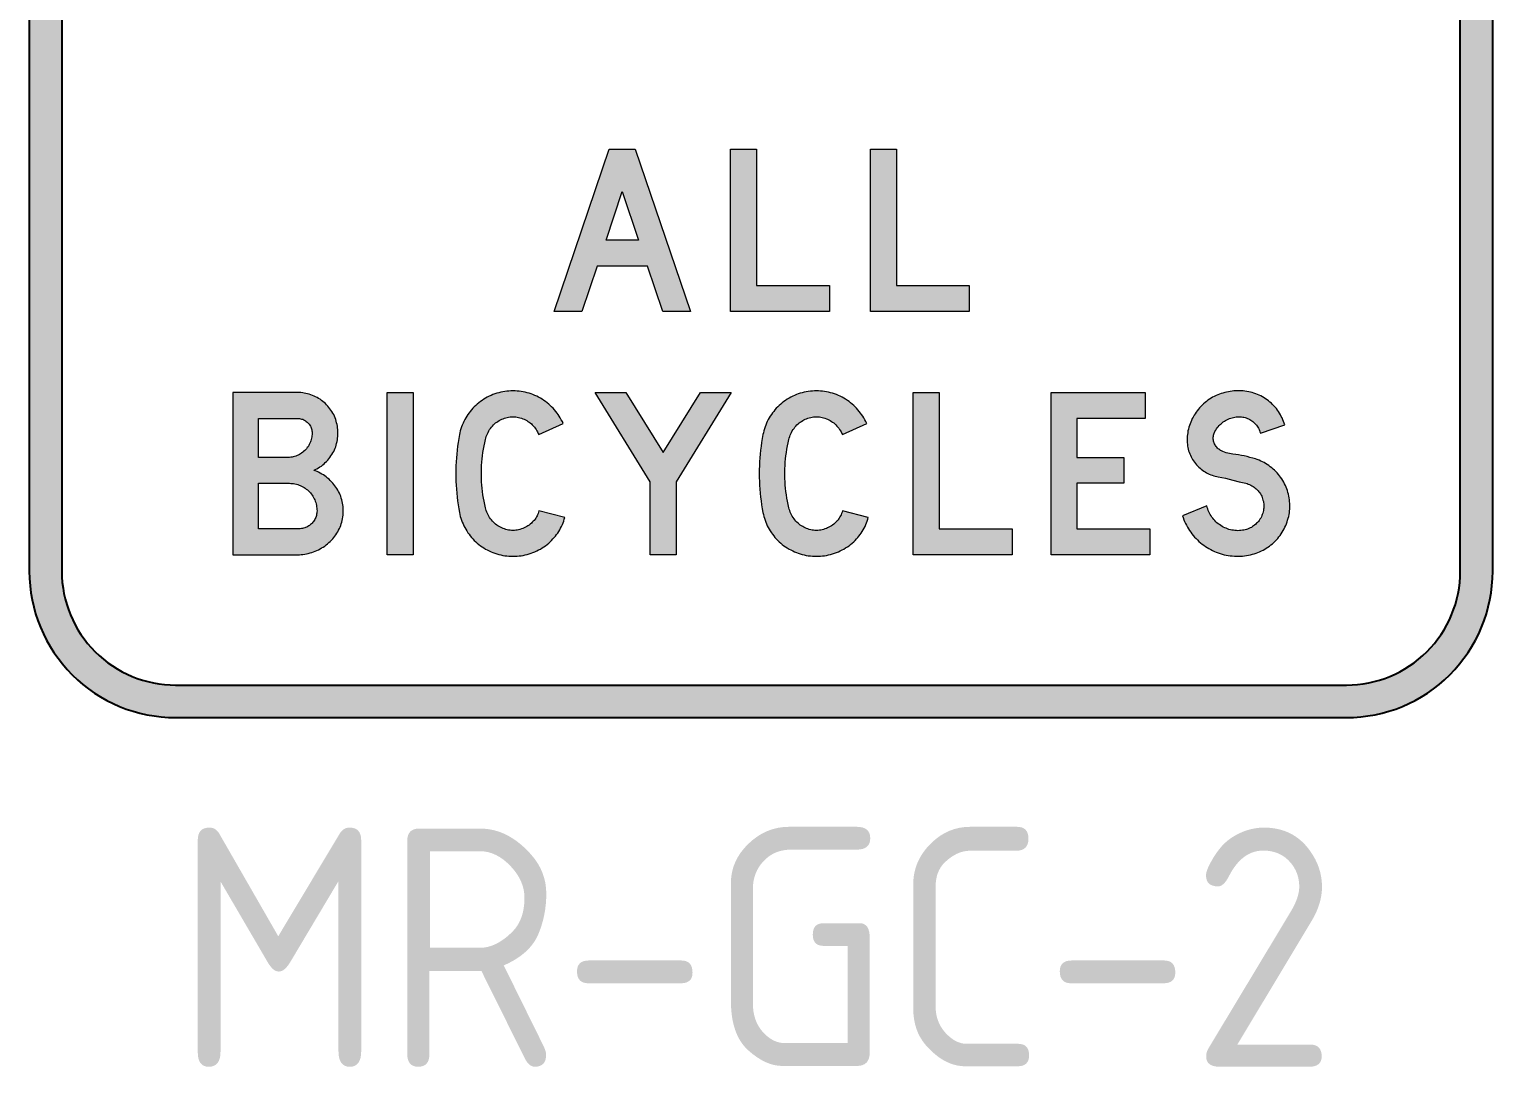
# Model space of a CAD drawing. Extents: x 201.3 to 216.7, y 171.6 to 195.7.
# Drawn here: x 201.35 to 216.65, y 171.64 to 182.48 of the extents above; entities that cross this region are included whole.
import ezdxf
from ezdxf.enums import TextEntityAlignment as Align

# ---------------------------------------------------------------- set-up
doc = ezdxf.new("R2010")
doc.units = 0
doc.header["$LTSCALE"] = 12
doc.header["$MEASUREMENT"] = 0
doc.layers.add('L18', color=4, linetype='CONTINUOUS')
doc.layers.add('T25', color=1, linetype='CONTINUOUS')
doc.styles.add('ISO', font='iso')

msp = doc.modelspace()

# ---------------------------------------------------------------- hatches: boundary and pattern name
at = {"layer": 'L18'}
h = msp.add_hatch(color=256, dxfattribs=at)
edge = h.paths.add_edge_path(flags=16)
edge.add_arc((215.12, 176.815), 1.191, 270, 360)
edge.add_line((216.311, 176.815), (216.311, 194.155))
edge.add_arc((215.12, 194.155), 1.191, 0, 90)
edge.add_line((215.12, 195.346), (202.88, 195.346))
edge.add_arc((202.88, 194.155), 1.191, 90, 180)
edge.add_line((201.689, 194.155), (201.689, 176.815))
edge.add_arc((202.88, 176.815), 1.191, 180, 270)
edge.add_line((202.88, 175.625), (215.12, 175.625))
edge = h.paths.add_edge_path()
edge.add_arc((215.12, 176.815), 1.53, 270, 360)
edge.add_line((216.65, 176.815), (216.65, 194.155))
edge.add_arc((215.12, 194.155), 1.53, 360, 450)
edge.add_line((215.12, 195.685), (202.88, 195.685))
edge.add_arc((202.88, 194.155), 1.53, 90, 180)
edge.add_line((201.35, 194.155), (201.35, 176.815))
edge.add_arc((202.88, 176.815), 1.53, 180, 270)
edge.add_line((202.88, 175.285), (215.12, 175.285))
h = msp.add_hatch(color=256, dxfattribs=at)
h.paths.add_polyline_path([(210.144, 181.226), (210.415, 181.226), (210.415, 179.802), (211.178, 179.802), (211.178, 179.53), (210.144, 179.53)])
h.paths.add_polyline_path([(208.681, 181.226), (208.953, 181.226), (208.953, 179.802), (209.716, 179.802), (209.716, 179.53), (208.681, 179.53)])
h.paths.add_polyline_path([(207.719, 180.276), (207.38, 180.276), (207.549, 180.785)], flags=16)
h.paths.add_polyline_path([(206.837, 179.53), (207.414, 181.226), (207.685, 181.226), (208.261, 179.53), (207.973, 179.53), (207.812, 180.005), (207.286, 180.005), (207.125, 179.53)])
h = msp.add_hatch(color=256, dxfattribs=at)
h.paths.add_polyline_path([(213.746, 178.277), (213.754, 178.29), (213.761, 178.302), (213.77, 178.314), (213.779, 178.326), (213.789, 178.337), (213.799, 178.348), (213.81, 178.357), (213.821, 178.367), (213.833, 178.376), (213.845, 178.384), (213.857, 178.392), (213.87, 178.398), (213.884, 178.405), (213.898, 178.411), (213.911, 178.416), (213.926, 178.42), (213.94, 178.423), (213.955, 178.426), (213.969, 178.428), (213.983, 178.43), (213.996, 178.43), (214.01, 178.43), (214.023, 178.429), (214.036, 178.427), (214.049, 178.424), (214.062, 178.421), (214.074, 178.417), (214.087, 178.412), (214.098, 178.407), (214.11, 178.401), (214.122, 178.394), (214.132, 178.387), (214.143, 178.379), (214.153, 178.37), (214.163, 178.361), (214.171, 178.351), (214.18, 178.342), (214.188, 178.331), (214.194, 178.32), (214.201, 178.309), (214.207, 178.297), (214.213, 178.285), (214.217, 178.272), (214.221, 178.26), (214.475, 178.345), (214.47, 178.363), (214.463, 178.381), (214.456, 178.399), (214.449, 178.417), (214.44, 178.434), (214.431, 178.451), (214.421, 178.467), (214.411, 178.484), (214.399, 178.499), (214.388, 178.515), (214.376, 178.53), (214.363, 178.544), (214.349, 178.558), (214.336, 178.571), (214.321, 178.584), (214.307, 178.596), (214.291, 178.608), (214.275, 178.618), (214.259, 178.629), (214.242, 178.639), (214.226, 178.648), (214.208, 178.656), (214.191, 178.664), (214.172, 178.671), (214.154, 178.678), (214.136, 178.683), (214.117, 178.688), (214.099, 178.692), (214.08, 178.695), (214.06, 178.697), (214.041, 178.7), (214.022, 178.7), (214.003, 178.701), (213.983, 178.7), (213.964, 178.7), (213.945, 178.7), (213.925, 178.698), (213.906, 178.695), (213.886, 178.692), (213.867, 178.688), (213.848, 178.684), (213.829, 178.678), (213.811, 178.672), (213.792, 178.666), (213.775, 178.659), (213.757, 178.651), (213.739, 178.642), (213.722, 178.633), (213.705, 178.623), (213.689, 178.612), (213.672, 178.602), (213.657, 178.59), (213.642, 178.578), (213.627, 178.565), (213.613, 178.551), (213.599, 178.537), (213.586, 178.523), (213.573, 178.508), (213.561, 178.493), (213.549, 178.477), (213.539, 178.461), (213.528, 178.445), (213.518, 178.427), (213.509, 178.41), (213.501, 178.392), (213.493, 178.375), (213.486, 178.357), (213.48, 178.338), (213.474, 178.32), (213.469, 178.301), (213.464, 178.282), (213.461, 178.262), (213.458, 178.243), (213.456, 178.226), (213.455, 178.209), (213.455, 178.192), (213.455, 178.175), (213.456, 178.159), (213.458, 178.141), (213.46, 178.124), (213.463, 178.108), (213.467, 178.092), (213.471, 178.075), (213.477, 178.059), (213.483, 178.043), (213.489, 178.027), (213.497, 178.012), (213.505, 177.998), (213.513, 177.983), (213.523, 177.969), (213.533, 177.955), (213.543, 177.942), (213.554, 177.929), (213.565, 177.916), (213.577, 177.904), (213.59, 177.893), (213.602, 177.882), (213.616, 177.872), (213.631, 177.862), (213.644, 177.853), (213.659, 177.844), (213.673, 177.837), (213.687, 177.83), (213.703, 177.824), (213.718, 177.818), (213.733, 177.813), (213.748, 177.809), (213.764, 177.805), (213.78, 177.802), (213.819, 177.795), (213.857, 177.787), (213.895, 177.778), (213.933, 177.768), (214, 177.75), (214.068, 177.734), (214.082, 177.731), (214.095, 177.726), (214.108, 177.722), (214.121, 177.715), (214.133, 177.709), (214.144, 177.702), (214.156, 177.694), (214.167, 177.685), (214.178, 177.676), (214.188, 177.667), (214.197, 177.656), (214.206, 177.646), (214.214, 177.634), (214.222, 177.623), (214.229, 177.611), (214.235, 177.599), (214.24, 177.586), (214.244, 177.573), (214.248, 177.559), (214.252, 177.545), (214.254, 177.532), (214.256, 177.518), (214.257, 177.505), (214.257, 177.491), (214.257, 177.476), (214.255, 177.463), (214.253, 177.449), (214.25, 177.435), (214.246, 177.422), (214.241, 177.409), (214.236, 177.396), (214.231, 177.383), (214.224, 177.371), (214.217, 177.359), (214.209, 177.347), (214.2, 177.336), (214.191, 177.325), (214.182, 177.316), (214.172, 177.306), (214.161, 177.297), (214.15, 177.288), (214.138, 177.281), (214.127, 177.273), (214.114, 177.267), (214.102, 177.261), (214.088, 177.256), (214.075, 177.251), (214.062, 177.247), (214.048, 177.244), (214.034, 177.243), (214.018, 177.24), (214.002, 177.24), (213.986, 177.239), (213.971, 177.24), (213.955, 177.241), (213.939, 177.243), (213.923, 177.246), (213.908, 177.249), (213.892, 177.253), (213.877, 177.258), (213.862, 177.264), (213.848, 177.27), (213.833, 177.277), (213.82, 177.284), (213.806, 177.294), (213.792, 177.302), (213.779, 177.312), (213.767, 177.322), (213.756, 177.333), (213.744, 177.344), (213.734, 177.356), (213.723, 177.368), (213.714, 177.381), (213.705, 177.394), (213.697, 177.408), (213.689, 177.422), (213.682, 177.436), (213.676, 177.451), (213.671, 177.466), (213.665, 177.481), (213.662, 177.497), (213.407, 177.395), (213.414, 177.375), (213.421, 177.354), (213.429, 177.335), (213.439, 177.315), (213.448, 177.296), (213.458, 177.277), (213.469, 177.259), (213.481, 177.24), (213.493, 177.223), (213.506, 177.206), (213.52, 177.189), (213.533, 177.172), (213.548, 177.157), (213.563, 177.142), (213.579, 177.127), (213.595, 177.113), (213.612, 177.099), (213.629, 177.086), (213.647, 177.074), (213.665, 177.062), (213.683, 177.051), (213.702, 177.041), (213.721, 177.031), (213.741, 177.023), (213.76, 177.014), (213.781, 177.007), (213.801, 177), (213.822, 176.994), (213.842, 176.988), (213.864, 176.984), (213.885, 176.98), (213.906, 176.977), (213.927, 176.975), (213.949, 176.973), (213.97, 176.972), (213.992, 176.972), (214.013, 176.973), (214.034, 176.974), (214.056, 176.976), (214.077, 176.979), (214.098, 176.983), (214.119, 176.988), (214.138, 176.993), (214.157, 176.998), (214.176, 177.004), (214.195, 177.011), (214.213, 177.019), (214.232, 177.027), (214.249, 177.036), (214.266, 177.045), (214.283, 177.055), (214.3, 177.067), (214.316, 177.078), (214.332, 177.09), (214.347, 177.102), (214.362, 177.116), (214.376, 177.13), (214.39, 177.144), (214.403, 177.158), (214.415, 177.174), (214.427, 177.19), (214.439, 177.206), (214.45, 177.223), (214.46, 177.24), (214.469, 177.257), (214.478, 177.275), (214.487, 177.293), (214.494, 177.311), (214.501, 177.33), (214.506, 177.349), (214.512, 177.368), (214.517, 177.387), (214.521, 177.407), (214.524, 177.426), (214.526, 177.446), (214.528, 177.465), (214.528, 177.485), (214.528, 177.505), (214.528, 177.523), (214.527, 177.543), (214.524, 177.563), (214.521, 177.582), (214.518, 177.601), (214.514, 177.62), (214.509, 177.639), (214.503, 177.658), (214.496, 177.676), (214.49, 177.694), (214.482, 177.712), (214.474, 177.73), (214.465, 177.747), (214.455, 177.764), (214.444, 177.78), (214.433, 177.797), (214.421, 177.812), (214.409, 177.827), (214.396, 177.842), (214.383, 177.857), (214.37, 177.87), (214.355, 177.883), (214.34, 177.896), (214.325, 177.908), (214.309, 177.92), (214.293, 177.93), (214.276, 177.941), (214.26, 177.95), (214.242, 177.959), (214.225, 177.967), (214.207, 177.975), (214.188, 177.983), (214.17, 177.989), (214.141, 177.997), (214.112, 178.005), (214.082, 178.013), (214.052, 178.02), (214.023, 178.026), (213.993, 178.031), (213.963, 178.036), (213.933, 178.039), (213.915, 178.042), (213.898, 178.046), (213.88, 178.049), (213.864, 178.054), (213.847, 178.06), (213.83, 178.066), (213.814, 178.074), (213.805, 178.078), (213.796, 178.084), (213.787, 178.09), (213.779, 178.096), (213.772, 178.103), (213.764, 178.111), (213.758, 178.119), (213.752, 178.128), (213.747, 178.137), (213.742, 178.146), (213.738, 178.156), (213.735, 178.165), (213.732, 178.175), (213.73, 178.186), (213.729, 178.196), (213.728, 178.206), (213.729, 178.217), (213.73, 178.228), (213.731, 178.238), (213.735, 178.248), (213.738, 178.258), (213.741, 178.267)])
h.paths.add_polyline_path([(210.105, 178.361), (210.095, 178.38), (210.086, 178.399), (210.075, 178.417), (210.064, 178.435), (210.052, 178.452), (210.04, 178.469), (210.027, 178.486), (210.013, 178.502), (209.999, 178.518), (209.985, 178.533), (209.969, 178.548), (209.953, 178.562), (209.937, 178.576), (209.92, 178.589), (209.903, 178.601), (209.884, 178.613), (209.866, 178.624), (209.847, 178.634), (209.828, 178.644), (209.809, 178.653), (209.789, 178.661), (209.769, 178.668), (209.749, 178.675), (209.728, 178.681), (209.707, 178.686), (209.686, 178.69), (209.665, 178.694), (209.644, 178.697), (209.623, 178.699), (209.601, 178.7), (209.579, 178.7), (209.558, 178.7), (209.537, 178.699), (209.516, 178.697), (209.494, 178.694), (209.473, 178.69), (209.452, 178.686), (209.431, 178.681), (209.411, 178.675), (209.39, 178.668), (209.37, 178.661), (209.35, 178.653), (209.331, 178.644), (209.311, 178.634), (209.293, 178.624), (209.275, 178.613), (209.257, 178.601), (209.239, 178.589), (209.222, 178.576), (209.206, 178.562), (209.19, 178.548), (209.175, 178.533), (209.16, 178.518), (209.146, 178.503), (209.133, 178.486), (209.12, 178.47), (209.108, 178.453), (209.097, 178.435), (209.086, 178.418), (209.076, 178.4), (209.066, 178.381), (209.058, 178.362), (209.05, 178.343), (209.042, 178.323), (209.036, 178.303), (209.03, 178.284), (209.025, 178.263), (209.02, 178.243), (209.013, 178.202), (209.006, 178.162), (209, 178.121), (208.996, 178.081), (208.991, 178.04), (208.988, 177.999), (208.985, 177.958), (208.984, 177.918), (208.982, 177.877), (208.982, 177.836), (208.982, 177.795), (208.984, 177.754), (208.985, 177.713), (208.988, 177.672), (208.991, 177.631), (208.996, 177.591), (209, 177.55), (209.006, 177.509), (209.013, 177.469), (209.02, 177.428), (209.025, 177.408), (209.03, 177.388), (209.036, 177.368), (209.042, 177.348), (209.05, 177.329), (209.058, 177.309), (209.066, 177.29), (209.076, 177.272), (209.086, 177.254), (209.097, 177.236), (209.108, 177.218), (209.12, 177.201), (209.133, 177.185), (209.146, 177.169), (209.16, 177.153), (209.175, 177.138), (209.19, 177.123), (209.206, 177.109), (209.222, 177.095), (209.239, 177.082), (209.257, 177.07), (209.275, 177.058), (209.293, 177.047), (209.311, 177.037), (209.331, 177.028), (209.35, 177.019), (209.37, 177.01), (209.39, 177.003), (209.411, 176.996), (209.431, 176.99), (209.452, 176.985), (209.473, 176.981), (209.494, 176.977), (209.516, 176.975), (209.537, 176.972), (209.558, 176.971), (209.579, 176.971), (209.601, 176.971), (209.623, 176.972), (209.644, 176.975), (209.665, 176.977), (209.686, 176.981), (209.707, 176.985), (209.728, 176.99), (209.749, 176.996), (209.769, 177.003), (209.789, 177.01), (209.809, 177.019), (209.828, 177.028), (209.847, 177.037), (209.866, 177.047), (209.884, 177.058), (209.903, 177.07), (209.92, 177.082), (209.937, 177.095), (209.953, 177.109), (209.969, 177.123), (209.984, 177.137), (209.997, 177.152), (210.011, 177.166), (210.024, 177.182), (210.036, 177.198), (210.048, 177.214), (210.058, 177.231), (210.069, 177.248), (210.079, 177.266), (210.088, 177.284), (210.096, 177.302), (210.104, 177.321), (210.111, 177.34), (210.117, 177.358), (210.122, 177.377), (209.851, 177.446), (209.847, 177.432), (209.843, 177.419), (209.837, 177.406), (209.831, 177.394), (209.824, 177.382), (209.818, 177.37), (209.81, 177.358), (209.802, 177.347), (209.793, 177.337), (209.783, 177.327), (209.772, 177.317), (209.761, 177.307), (209.749, 177.298), (209.736, 177.289), (209.724, 177.281), (209.71, 177.274), (209.696, 177.267), (209.683, 177.261), (209.668, 177.257), (209.654, 177.252), (209.639, 177.248), (209.625, 177.246), (209.61, 177.244), (209.595, 177.242), (209.579, 177.242), (209.564, 177.242), (209.55, 177.244), (209.535, 177.246), (209.52, 177.248), (209.505, 177.252), (209.491, 177.257), (209.477, 177.261), (209.463, 177.267), (209.449, 177.274), (209.436, 177.281), (209.423, 177.289), (209.411, 177.298), (209.399, 177.307), (209.387, 177.317), (209.376, 177.327), (209.365, 177.339), (209.355, 177.351), (209.345, 177.363), (209.336, 177.377), (209.327, 177.39), (209.319, 177.404), (209.312, 177.418), (209.305, 177.434), (209.3, 177.449), (209.296, 177.464), (209.292, 177.479), (209.284, 177.513), (209.277, 177.547), (209.271, 177.58), (209.265, 177.614), (209.261, 177.648), (209.257, 177.682), (209.254, 177.716), (209.252, 177.75), (209.25, 177.784), (209.249, 177.818), (209.249, 177.852), (209.25, 177.887), (209.252, 177.921), (209.254, 177.955), (209.257, 177.989), (209.261, 178.023), (209.265, 178.057), (209.271, 178.091), (209.277, 178.125), (209.284, 178.158), (209.292, 178.192), (209.296, 178.207), (209.3, 178.223), (209.305, 178.238), (209.312, 178.252), (209.319, 178.267), (209.327, 178.281), (209.336, 178.295), (209.345, 178.308), (209.355, 178.321), (209.365, 178.333), (209.376, 178.344), (209.387, 178.355), (209.399, 178.365), (209.411, 178.374), (209.423, 178.382), (209.436, 178.39), (209.449, 178.397), (209.463, 178.403), (209.477, 178.409), (209.491, 178.415), (209.505, 178.419), (209.52, 178.422), (209.535, 178.425), (209.55, 178.428), (209.564, 178.428), (209.579, 178.429), (209.595, 178.428), (209.61, 178.428), (209.625, 178.425), (209.639, 178.422), (209.654, 178.419), (209.668, 178.415), (209.683, 178.409), (209.696, 178.403), (209.71, 178.397), (209.724, 178.39), (209.736, 178.382), (209.749, 178.374), (209.761, 178.365), (209.772, 178.355), (209.783, 178.344), (209.793, 178.333), (209.803, 178.321), (209.813, 178.309), (209.821, 178.296), (209.83, 178.284), (209.837, 178.271), (209.844, 178.256), (209.851, 178.243)])
h.paths.add_polyline_path([(206.932, 178.361), (206.923, 178.38), (206.912, 178.399), (206.901, 178.417), (206.891, 178.435), (206.879, 178.452), (206.867, 178.469), (206.854, 178.486), (206.84, 178.502), (206.826, 178.518), (206.811, 178.533), (206.796, 178.548), (206.78, 178.562), (206.763, 178.576), (206.747, 178.589), (206.729, 178.601), (206.711, 178.613), (206.693, 178.624), (206.674, 178.634), (206.655, 178.644), (206.635, 178.653), (206.615, 178.661), (206.596, 178.668), (206.575, 178.675), (206.555, 178.681), (206.533, 178.686), (206.513, 178.69), (206.492, 178.694), (206.47, 178.697), (206.449, 178.699), (206.428, 178.7), (206.406, 178.7), (206.385, 178.7), (206.363, 178.699), (206.342, 178.697), (206.321, 178.694), (206.3, 178.69), (206.278, 178.686), (206.258, 178.681), (206.237, 178.675), (206.217, 178.668), (206.196, 178.661), (206.177, 178.653), (206.158, 178.644), (206.138, 178.634), (206.12, 178.624), (206.102, 178.613), (206.083, 178.601), (206.066, 178.589), (206.048, 178.576), (206.033, 178.562), (206.017, 178.548), (206.001, 178.533), (205.987, 178.518), (205.973, 178.503), (205.96, 178.486), (205.947, 178.47), (205.935, 178.453), (205.923, 178.435), (205.913, 178.418), (205.903, 178.4), (205.893, 178.381), (205.885, 178.362), (205.876, 178.343), (205.869, 178.323), (205.863, 178.303), (205.856, 178.284), (205.851, 178.263), (205.847, 178.243), (205.84, 178.202), (205.833, 178.162), (205.827, 178.121), (205.822, 178.081), (205.818, 178.04), (205.815, 177.999), (205.812, 177.958), (205.81, 177.918), (205.809, 177.877), (205.809, 177.836), (205.809, 177.795), (205.81, 177.754), (205.812, 177.713), (205.815, 177.672), (205.818, 177.631), (205.822, 177.591), (205.827, 177.55), (205.833, 177.509), (205.84, 177.469), (205.847, 177.428), (205.851, 177.408), (205.856, 177.388), (205.863, 177.368), (205.869, 177.348), (205.876, 177.329), (205.885, 177.309), (205.893, 177.29), (205.903, 177.272), (205.913, 177.254), (205.923, 177.236), (205.935, 177.218), (205.947, 177.201), (205.96, 177.185), (205.973, 177.169), (205.987, 177.153), (206.001, 177.138), (206.017, 177.123), (206.033, 177.109), (206.048, 177.095), (206.066, 177.082), (206.083, 177.07), (206.102, 177.058), (206.12, 177.047), (206.138, 177.037), (206.158, 177.028), (206.177, 177.019), (206.196, 177.01), (206.217, 177.003), (206.237, 176.996), (206.258, 176.99), (206.278, 176.985), (206.3, 176.981), (206.321, 176.977), (206.342, 176.975), (206.363, 176.972), (206.385, 176.971), (206.406, 176.971), (206.428, 176.971), (206.449, 176.972), (206.47, 176.975), (206.492, 176.977), (206.513, 176.981), (206.533, 176.985), (206.555, 176.99), (206.575, 176.996), (206.596, 177.003), (206.615, 177.01), (206.635, 177.019), (206.655, 177.028), (206.674, 177.037), (206.693, 177.047), (206.711, 177.058), (206.729, 177.07), (206.747, 177.082), (206.763, 177.095), (206.78, 177.109), (206.796, 177.123), (206.81, 177.137), (206.824, 177.152), (206.838, 177.166), (206.851, 177.182), (206.863, 177.198), (206.874, 177.214), (206.885, 177.231), (206.895, 177.248), (206.905, 177.266), (206.914, 177.284), (206.923, 177.302), (206.93, 177.321), (206.937, 177.34), (206.943, 177.358), (206.948, 177.377), (206.678, 177.446), (206.674, 177.432), (206.669, 177.419), (206.664, 177.406), (206.658, 177.394), (206.652, 177.382), (206.644, 177.37), (206.637, 177.358), (206.628, 177.347), (206.619, 177.337), (206.609, 177.327), (206.599, 177.317), (206.587, 177.307), (206.575, 177.298), (206.563, 177.289), (206.55, 177.281), (206.536, 177.274), (206.523, 177.267), (206.509, 177.261), (206.495, 177.257), (206.48, 177.252), (206.466, 177.248), (206.451, 177.246), (206.436, 177.244), (206.421, 177.242), (206.406, 177.242), (206.391, 177.242), (206.376, 177.244), (206.361, 177.246), (206.347, 177.248), (206.332, 177.252), (206.317, 177.257), (206.303, 177.261), (206.289, 177.267), (206.275, 177.274), (206.262, 177.281), (206.25, 177.289), (206.237, 177.298), (206.225, 177.307), (206.214, 177.317), (206.203, 177.327), (206.192, 177.339), (206.181, 177.351), (206.171, 177.363), (206.162, 177.377), (206.153, 177.39), (206.146, 177.404), (206.139, 177.418), (206.133, 177.434), (206.127, 177.449), (206.122, 177.464), (206.118, 177.479), (206.111, 177.513), (206.104, 177.547), (206.098, 177.58), (206.092, 177.614), (206.087, 177.648), (206.083, 177.682), (206.08, 177.716), (206.078, 177.75), (206.077, 177.784), (206.076, 177.818), (206.076, 177.852), (206.077, 177.887), (206.078, 177.921), (206.08, 177.955), (206.083, 177.989), (206.087, 178.023), (206.092, 178.057), (206.098, 178.091), (206.104, 178.125), (206.111, 178.158), (206.118, 178.192), (206.122, 178.207), (206.127, 178.223), (206.133, 178.238), (206.139, 178.252), (206.146, 178.267), (206.153, 178.281), (206.162, 178.295), (206.171, 178.308), (206.181, 178.321), (206.192, 178.333), (206.203, 178.344), (206.214, 178.355), (206.225, 178.365), (206.237, 178.374), (206.25, 178.382), (206.262, 178.39), (206.275, 178.397), (206.289, 178.403), (206.303, 178.409), (206.317, 178.415), (206.332, 178.419), (206.347, 178.422), (206.361, 178.425), (206.376, 178.428), (206.391, 178.428), (206.406, 178.429), (206.421, 178.428), (206.436, 178.428), (206.451, 178.425), (206.466, 178.422), (206.48, 178.419), (206.495, 178.415), (206.509, 178.409), (206.523, 178.403), (206.536, 178.397), (206.55, 178.39), (206.563, 178.382), (206.575, 178.374), (206.587, 178.365), (206.599, 178.355), (206.609, 178.344), (206.62, 178.333), (206.63, 178.321), (206.64, 178.309), (206.648, 178.296), (206.656, 178.284), (206.664, 178.271), (206.671, 178.256), (206.678, 178.243)])
h.paths.add_polyline_path([(203.476, 178.683), (203.476, 176.987), (204.154, 176.987), (204.173, 176.988), (204.192, 176.989), (204.211, 176.991), (204.23, 176.993), (204.249, 176.997), (204.267, 177.001), (204.285, 177.006), (204.303, 177.011), (204.321, 177.017), (204.339, 177.024), (204.356, 177.031), (204.374, 177.04), (204.39, 177.048), (204.406, 177.058), (204.423, 177.068), (204.438, 177.078), (204.453, 177.09), (204.469, 177.101), (204.483, 177.114), (204.497, 177.127), (204.51, 177.14), (204.522, 177.154), (204.534, 177.168), (204.545, 177.182), (204.556, 177.197), (204.566, 177.212), (204.575, 177.228), (204.584, 177.244), (204.592, 177.26), (204.599, 177.277), (204.606, 177.294), (204.611, 177.311), (204.617, 177.329), (204.621, 177.346), (204.625, 177.364), (204.628, 177.382), (204.63, 177.4), (204.632, 177.418), (204.632, 177.437), (204.632, 177.455), (204.632, 177.473), (204.63, 177.491), (204.628, 177.509), (204.625, 177.527), (204.621, 177.545), (204.617, 177.563), (204.611, 177.58), (204.606, 177.598), (204.599, 177.614), (204.592, 177.631), (204.584, 177.648), (204.575, 177.664), (204.566, 177.679), (204.556, 177.694), (204.545, 177.709), (204.534, 177.723), (204.522, 177.737), (204.51, 177.751), (204.497, 177.764), (204.484, 177.777), (204.469, 177.789), (204.455, 177.801), (204.44, 177.812), (204.425, 177.822), (204.409, 177.831), (204.392, 177.84), (204.375, 177.849), (204.359, 177.856), (204.341, 177.863), (204.324, 177.869), (204.34, 177.878), (204.356, 177.886), (204.372, 177.895), (204.387, 177.905), (204.403, 177.915), (204.417, 177.927), (204.431, 177.938), (204.444, 177.95), (204.457, 177.963), (204.47, 177.977), (204.481, 177.991), (204.493, 178.005), (204.503, 178.02), (204.513, 178.035), (204.522, 178.051), (204.532, 178.067), (204.539, 178.083), (204.546, 178.1), (204.553, 178.117), (204.558, 178.134), (204.563, 178.151), (204.567, 178.17), (204.571, 178.187), (204.573, 178.205), (204.576, 178.224), (204.577, 178.241), (204.577, 178.259), (204.577, 178.277), (204.576, 178.296), (204.573, 178.314), (204.571, 178.332), (204.567, 178.35), (204.563, 178.367), (204.558, 178.384), (204.553, 178.402), (204.546, 178.419), (204.539, 178.436), (204.532, 178.452), (204.522, 178.468), (204.513, 178.484), (204.503, 178.499), (204.493, 178.514), (204.482, 178.528), (204.47, 178.542), (204.458, 178.554), (204.446, 178.567), (204.432, 178.579), (204.418, 178.591), (204.405, 178.601), (204.39, 178.612), (204.374, 178.621), (204.359, 178.63), (204.343, 178.639), (204.327, 178.646), (204.311, 178.653), (204.294, 178.66), (204.277, 178.665), (204.26, 178.67), (204.242, 178.674), (204.225, 178.677), (204.208, 178.68), (204.19, 178.682), (204.172, 178.683), (204.154, 178.683)])
h.paths.add_polyline_path([(204.358, 177.446), (204.357, 177.434), (204.356, 177.422), (204.354, 177.411), (204.352, 177.399), (204.349, 177.388), (204.345, 177.377), (204.34, 177.366), (204.335, 177.355), (204.329, 177.346), (204.322, 177.336), (204.315, 177.327), (204.307, 177.318), (204.299, 177.309), (204.29, 177.302), (204.281, 177.294), (204.271, 177.288), (204.261, 177.282), (204.251, 177.277), (204.239, 177.272), (204.229, 177.268), (204.217, 177.264), (204.206, 177.262), (204.195, 177.261), (204.182, 177.259), (204.171, 177.259), (203.747, 177.259), (203.747, 177.734), (204.069, 177.734), (204.084, 177.733), (204.098, 177.733), (204.113, 177.731), (204.127, 177.728), (204.142, 177.725), (204.156, 177.721), (204.17, 177.716), (204.183, 177.711), (204.196, 177.705), (204.21, 177.698), (204.222, 177.691), (204.234, 177.683), (204.246, 177.674), (204.258, 177.665), (204.268, 177.655), (204.279, 177.645), (204.289, 177.634), (204.298, 177.623), (204.306, 177.61), (204.315, 177.598), (204.321, 177.586), (204.328, 177.572), (204.334, 177.56), (204.34, 177.546), (204.345, 177.532), (204.349, 177.518), (204.352, 177.503), (204.354, 177.489), (204.356, 177.475), (204.357, 177.46)], flags=16)
h.paths.add_polyline_path([(204.307, 178.259), (204.306, 178.246), (204.305, 178.232), (204.303, 178.219), (204.301, 178.205), (204.297, 178.192), (204.293, 178.179), (204.289, 178.166), (204.283, 178.154), (204.277, 178.141), (204.271, 178.129), (204.264, 178.117), (204.255, 178.107), (204.247, 178.096), (204.238, 178.085), (204.229, 178.076), (204.218, 178.066), (204.208, 178.058), (204.197, 178.05), (204.186, 178.042), (204.173, 178.035), (204.161, 178.029), (204.149, 178.024), (204.136, 178.019), (204.123, 178.015), (204.11, 178.011), (204.097, 178.009), (204.083, 178.007), (204.069, 178.005), (203.747, 178.005), (203.747, 178.412), (204.154, 178.412), (204.165, 178.412), (204.176, 178.411), (204.186, 178.409), (204.197, 178.406), (204.208, 178.403), (204.217, 178.399), (204.227, 178.394), (204.236, 178.388), (204.245, 178.382), (204.254, 178.375), (204.262, 178.368), (204.27, 178.359), (204.277, 178.351), (204.283, 178.342), (204.288, 178.333), (204.293, 178.323), (204.297, 178.313), (204.301, 178.302), (204.303, 178.292), (204.305, 178.281), (204.306, 178.271)], flags=16)
h.paths.add_polyline_path([(212.032, 178.683), (213.015, 178.683), (213.015, 178.412), (212.303, 178.412), (212.303, 178.005), (212.795, 178.005), (212.795, 177.734), (212.303, 177.734), (212.303, 177.259), (213.065, 177.259), (213.065, 176.987), (212.032, 176.987)])
h.paths.add_polyline_path([(210.592, 178.683), (210.863, 178.683), (210.863, 177.259), (211.625, 177.259), (211.625, 176.987), (210.592, 176.987)])
h.paths.add_polyline_path([(207.265, 178.683), (207.587, 178.683), (207.977, 178.056), (208.366, 178.683), (208.688, 178.683), (208.112, 177.751), (208.112, 176.987), (207.841, 176.987), (207.841, 177.751)])
h.paths.add_polyline_path([(205.09, 178.683), (205.362, 178.683), (205.362, 176.987), (205.09, 176.987)])

# ---------------------------------------------------------------- linework, layer by layer
for points in [[(215.12, 175.285, 0.414214), (216.65, 176.815), (216.65, 194.155, 0.414214), (215.12, 195.685), (202.88, 195.685, 0.414214), (201.35, 194.155), (201.35, 176.815, 0.414214), (202.88, 175.285)], [(215.12, 175.625, 0.414214), (216.311, 176.815), (216.311, 194.155, 0.414214), (215.12, 195.346), (202.88, 195.346, 0.414214), (201.689, 194.155), (201.689, 176.815, 0.414214), (202.88, 175.625)]]:
    msp.add_lwpolyline(points, format="xyb", close=True, dxfattribs=at)
at = {"layer": 'L18', "lineweight": 0}
for points in [[(206.837, 179.53), (207.414, 181.226), (207.685, 181.226), (208.261, 179.53), (207.973, 179.53), (207.812, 180.005), (207.286, 180.005), (207.125, 179.53), (206.837, 179.53), (206.837, 179.53)], [(208.681, 181.226), (208.953, 181.226), (208.953, 179.802), (209.716, 179.802), (209.716, 179.53), (208.681, 179.53), (208.681, 181.226), (208.681, 181.226)], [(210.144, 181.226), (210.415, 181.226), (210.415, 179.802), (211.178, 179.802), (211.178, 179.53), (210.144, 179.53), (210.144, 181.226), (210.144, 181.226)], [(207.719, 180.276), (207.38, 180.276), (207.549, 180.785), (207.719, 180.276), (207.719, 180.276)], [(205.09, 178.683), (205.362, 178.683), (205.362, 176.987), (205.09, 176.987), (205.09, 178.683), (205.09, 178.683)], [(207.265, 178.683), (207.587, 178.683), (207.977, 178.056), (208.366, 178.683), (208.688, 178.683), (208.112, 177.751), (208.112, 176.987), (207.841, 176.987), (207.841, 177.751), (207.265, 178.683), (207.265, 178.683)], [(210.592, 178.683), (210.863, 178.683), (210.863, 177.259), (211.625, 177.259), (211.625, 176.987), (210.592, 176.987), (210.592, 178.683), (210.592, 178.683)], [(212.032, 178.683), (213.015, 178.683), (213.015, 178.412), (212.303, 178.412), (212.303, 178.005), (212.795, 178.005), (212.795, 177.734), (212.303, 177.734), (212.303, 177.259), (213.065, 177.259), (213.065, 176.987), (212.032, 176.987), (212.032, 178.683), (212.032, 178.683)]]:
    msp.add_lwpolyline(points, dxfattribs=at)
for points in [[(203.476, 178.683), (203.476, 176.987), (204.154, 176.987), (204.173, 176.988), (204.192, 176.989), (204.211, 176.991), (204.23, 176.993), (204.249, 176.997), (204.267, 177.001), (204.285, 177.006), (204.303, 177.011), (204.321, 177.017), (204.339, 177.024), (204.356, 177.031), (204.374, 177.04), (204.39, 177.048), (204.406, 177.058), (204.423, 177.068), (204.438, 177.078), (204.453, 177.09), (204.469, 177.101), (204.483, 177.114), (204.497, 177.127), (204.51, 177.14), (204.522, 177.154), (204.534, 177.168), (204.545, 177.182), (204.556, 177.197), (204.566, 177.212), (204.575, 177.228), (204.584, 177.244), (204.592, 177.26), (204.599, 177.277), (204.606, 177.294), (204.611, 177.311), (204.617, 177.329), (204.621, 177.346), (204.625, 177.364), (204.628, 177.382), (204.63, 177.4), (204.632, 177.418), (204.632, 177.437), (204.632, 177.455), (204.632, 177.473), (204.63, 177.491), (204.628, 177.509), (204.625, 177.527), (204.621, 177.545), (204.617, 177.563), (204.611, 177.58), (204.606, 177.598), (204.599, 177.614), (204.592, 177.631), (204.584, 177.648), (204.575, 177.664), (204.566, 177.679), (204.556, 177.694), (204.545, 177.709), (204.534, 177.723), (204.522, 177.737), (204.51, 177.751), (204.497, 177.764), (204.484, 177.777), (204.469, 177.789), (204.455, 177.801), (204.44, 177.812), (204.425, 177.822), (204.409, 177.831), (204.392, 177.84), (204.375, 177.849), (204.359, 177.856), (204.341, 177.863), (204.324, 177.869), (204.34, 177.878), (204.356, 177.886), (204.372, 177.895), (204.387, 177.905), (204.403, 177.915), (204.417, 177.927), (204.431, 177.938), (204.444, 177.95), (204.457, 177.963), (204.47, 177.977), (204.481, 177.991), (204.493, 178.005), (204.503, 178.02), (204.513, 178.035), (204.522, 178.051), (204.532, 178.067), (204.539, 178.083), (204.546, 178.1), (204.553, 178.117), (204.558, 178.134), (204.563, 178.151), (204.567, 178.17), (204.571, 178.187), (204.573, 178.205), (204.576, 178.224), (204.577, 178.241), (204.577, 178.259), (204.577, 178.277), (204.576, 178.296), (204.573, 178.314), (204.571, 178.332), (204.567, 178.35), (204.563, 178.367), (204.558, 178.384), (204.553, 178.402), (204.546, 178.419), (204.539, 178.436), (204.532, 178.452), (204.522, 178.468), (204.513, 178.484), (204.503, 178.499), (204.493, 178.514), (204.482, 178.528), (204.47, 178.542), (204.458, 178.554), (204.446, 178.567), (204.432, 178.579), (204.418, 178.591), (204.405, 178.601), (204.39, 178.612), (204.374, 178.621), (204.359, 178.63), (204.343, 178.639), (204.327, 178.646), (204.311, 178.653), (204.294, 178.66), (204.277, 178.665), (204.26, 178.67), (204.242, 178.674), (204.225, 178.677), (204.208, 178.68), (204.19, 178.682), (204.172, 178.683), (204.154, 178.683)], [(206.932, 178.361), (206.923, 178.38), (206.912, 178.399), (206.901, 178.417), (206.891, 178.435), (206.879, 178.452), (206.867, 178.469), (206.854, 178.486), (206.84, 178.502), (206.826, 178.518), (206.811, 178.533), (206.796, 178.548), (206.78, 178.562), (206.763, 178.576), (206.747, 178.589), (206.729, 178.601), (206.711, 178.613), (206.693, 178.624), (206.674, 178.634), (206.655, 178.644), (206.635, 178.653), (206.615, 178.661), (206.596, 178.668), (206.575, 178.675), (206.555, 178.681), (206.533, 178.686), (206.513, 178.69), (206.492, 178.694), (206.47, 178.697), (206.449, 178.699), (206.428, 178.7), (206.406, 178.7), (206.385, 178.7), (206.363, 178.699), (206.342, 178.697), (206.321, 178.694), (206.3, 178.69), (206.278, 178.686), (206.258, 178.681), (206.237, 178.675), (206.217, 178.668), (206.196, 178.661), (206.177, 178.653), (206.158, 178.644), (206.138, 178.634), (206.12, 178.624), (206.102, 178.613), (206.083, 178.601), (206.066, 178.589), (206.048, 178.576), (206.033, 178.562), (206.017, 178.548), (206.001, 178.533), (205.987, 178.518), (205.973, 178.503), (205.96, 178.486), (205.947, 178.47), (205.935, 178.453), (205.923, 178.435), (205.913, 178.418), (205.903, 178.4), (205.893, 178.381), (205.885, 178.362), (205.876, 178.343), (205.869, 178.323), (205.863, 178.303), (205.856, 178.284), (205.851, 178.263), (205.847, 178.243), (205.84, 178.202), (205.833, 178.162), (205.827, 178.121), (205.822, 178.081), (205.818, 178.04), (205.815, 177.999), (205.812, 177.958), (205.81, 177.918), (205.809, 177.877), (205.809, 177.836), (205.809, 177.795), (205.81, 177.754), (205.812, 177.713), (205.815, 177.672), (205.818, 177.631), (205.822, 177.591), (205.827, 177.55), (205.833, 177.509), (205.84, 177.469), (205.847, 177.428), (205.851, 177.408), (205.856, 177.388), (205.863, 177.368), (205.869, 177.348), (205.876, 177.329), (205.885, 177.309), (205.893, 177.29), (205.903, 177.272), (205.913, 177.254), (205.923, 177.236), (205.935, 177.218), (205.947, 177.201), (205.96, 177.185), (205.973, 177.169), (205.987, 177.153), (206.001, 177.138), (206.017, 177.123), (206.033, 177.109), (206.048, 177.095), (206.066, 177.082), (206.083, 177.07), (206.102, 177.058), (206.12, 177.047), (206.138, 177.037), (206.158, 177.028), (206.177, 177.019), (206.196, 177.01), (206.217, 177.003), (206.237, 176.996), (206.258, 176.99), (206.278, 176.985), (206.3, 176.981), (206.321, 176.977), (206.342, 176.975), (206.363, 176.972), (206.385, 176.971), (206.406, 176.971), (206.428, 176.971), (206.449, 176.972), (206.47, 176.975), (206.492, 176.977), (206.513, 176.981), (206.533, 176.985), (206.555, 176.99), (206.575, 176.996), (206.596, 177.003), (206.615, 177.01), (206.635, 177.019), (206.655, 177.028), (206.674, 177.037), (206.693, 177.047), (206.711, 177.058), (206.729, 177.07), (206.747, 177.082), (206.763, 177.095), (206.78, 177.109), (206.796, 177.123), (206.81, 177.137), (206.824, 177.152), (206.838, 177.166), (206.851, 177.182), (206.863, 177.198), (206.874, 177.214), (206.885, 177.231), (206.895, 177.248), (206.905, 177.266), (206.914, 177.284), (206.923, 177.302), (206.93, 177.321), (206.937, 177.34), (206.943, 177.358), (206.948, 177.377), (206.678, 177.446), (206.674, 177.432), (206.669, 177.419), (206.664, 177.406), (206.658, 177.394), (206.652, 177.382), (206.644, 177.37), (206.637, 177.358), (206.628, 177.347), (206.619, 177.337), (206.609, 177.327), (206.599, 177.317), (206.587, 177.307), (206.575, 177.298), (206.563, 177.289), (206.55, 177.281), (206.536, 177.274), (206.523, 177.267), (206.509, 177.261), (206.495, 177.257), (206.48, 177.252), (206.466, 177.248), (206.451, 177.246), (206.436, 177.244), (206.421, 177.242), (206.406, 177.242), (206.391, 177.242), (206.376, 177.244), (206.361, 177.246), (206.347, 177.248), (206.332, 177.252), (206.317, 177.257), (206.303, 177.261), (206.289, 177.267), (206.275, 177.274), (206.262, 177.281), (206.25, 177.289), (206.237, 177.298), (206.225, 177.307), (206.214, 177.317), (206.203, 177.327), (206.192, 177.339), (206.181, 177.351), (206.171, 177.363), (206.162, 177.377), (206.153, 177.39), (206.146, 177.404), (206.139, 177.418), (206.133, 177.434), (206.127, 177.449), (206.122, 177.464), (206.118, 177.479), (206.111, 177.513), (206.104, 177.547), (206.098, 177.58), (206.092, 177.614), (206.087, 177.648), (206.083, 177.682), (206.08, 177.716), (206.078, 177.75), (206.077, 177.784), (206.076, 177.818), (206.076, 177.852), (206.077, 177.887), (206.078, 177.921), (206.08, 177.955), (206.083, 177.989), (206.087, 178.023), (206.092, 178.057), (206.098, 178.091), (206.104, 178.125), (206.111, 178.158), (206.118, 178.192), (206.122, 178.207), (206.127, 178.223), (206.133, 178.238), (206.139, 178.252), (206.146, 178.267), (206.153, 178.281), (206.162, 178.295), (206.171, 178.308), (206.181, 178.321), (206.192, 178.333), (206.203, 178.344), (206.214, 178.355), (206.225, 178.365), (206.237, 178.374), (206.25, 178.382), (206.262, 178.39), (206.275, 178.397), (206.289, 178.403), (206.303, 178.409), (206.317, 178.415), (206.332, 178.419), (206.347, 178.422), (206.361, 178.425), (206.376, 178.428), (206.391, 178.428), (206.406, 178.429), (206.421, 178.428), (206.436, 178.428), (206.451, 178.425), (206.466, 178.422), (206.48, 178.419), (206.495, 178.415), (206.509, 178.409), (206.523, 178.403), (206.536, 178.397), (206.55, 178.39), (206.563, 178.382), (206.575, 178.374), (206.587, 178.365), (206.599, 178.355), (206.609, 178.344), (206.62, 178.333), (206.63, 178.321), (206.64, 178.309), (206.648, 178.296), (206.656, 178.284), (206.664, 178.271), (206.671, 178.256), (206.678, 178.243)], [(210.105, 178.361), (210.095, 178.38), (210.086, 178.399), (210.075, 178.417), (210.064, 178.435), (210.052, 178.452), (210.04, 178.469), (210.027, 178.486), (210.013, 178.502), (209.999, 178.518), (209.985, 178.533), (209.969, 178.548), (209.953, 178.562), (209.937, 178.576), (209.92, 178.589), (209.903, 178.601), (209.884, 178.613), (209.866, 178.624), (209.847, 178.634), (209.828, 178.644), (209.809, 178.653), (209.789, 178.661), (209.769, 178.668), (209.749, 178.675), (209.728, 178.681), (209.707, 178.686), (209.686, 178.69), (209.665, 178.694), (209.644, 178.697), (209.623, 178.699), (209.601, 178.7), (209.579, 178.7), (209.558, 178.7), (209.537, 178.699), (209.516, 178.697), (209.494, 178.694), (209.473, 178.69), (209.452, 178.686), (209.431, 178.681), (209.411, 178.675), (209.39, 178.668), (209.37, 178.661), (209.35, 178.653), (209.331, 178.644), (209.311, 178.634), (209.293, 178.624), (209.275, 178.613), (209.257, 178.601), (209.239, 178.589), (209.222, 178.576), (209.206, 178.562), (209.19, 178.548), (209.175, 178.533), (209.16, 178.518), (209.146, 178.503), (209.133, 178.486), (209.12, 178.47), (209.108, 178.453), (209.097, 178.435), (209.086, 178.418), (209.076, 178.4), (209.066, 178.381), (209.058, 178.362), (209.05, 178.343), (209.042, 178.323), (209.036, 178.303), (209.03, 178.284), (209.025, 178.263), (209.02, 178.243), (209.013, 178.202), (209.006, 178.162), (209, 178.121), (208.996, 178.081), (208.991, 178.04), (208.988, 177.999), (208.985, 177.958), (208.984, 177.918), (208.982, 177.877), (208.982, 177.836), (208.982, 177.795), (208.984, 177.754), (208.985, 177.713), (208.988, 177.672), (208.991, 177.631), (208.996, 177.591), (209, 177.55), (209.006, 177.509), (209.013, 177.469), (209.02, 177.428), (209.025, 177.408), (209.03, 177.388), (209.036, 177.368), (209.042, 177.348), (209.05, 177.329), (209.058, 177.309), (209.066, 177.29), (209.076, 177.272), (209.086, 177.254), (209.097, 177.236), (209.108, 177.218), (209.12, 177.201), (209.133, 177.185), (209.146, 177.169), (209.16, 177.153), (209.175, 177.138), (209.19, 177.123), (209.206, 177.109), (209.222, 177.095), (209.239, 177.082), (209.257, 177.07), (209.275, 177.058), (209.293, 177.047), (209.311, 177.037), (209.331, 177.028), (209.35, 177.019), (209.37, 177.01), (209.39, 177.003), (209.411, 176.996), (209.431, 176.99), (209.452, 176.985), (209.473, 176.981), (209.494, 176.977), (209.516, 176.975), (209.537, 176.972), (209.558, 176.971), (209.579, 176.971), (209.601, 176.971), (209.623, 176.972), (209.644, 176.975), (209.665, 176.977), (209.686, 176.981), (209.707, 176.985), (209.728, 176.99), (209.749, 176.996), (209.769, 177.003), (209.789, 177.01), (209.809, 177.019), (209.828, 177.028), (209.847, 177.037), (209.866, 177.047), (209.884, 177.058), (209.903, 177.07), (209.92, 177.082), (209.937, 177.095), (209.953, 177.109), (209.969, 177.123), (209.984, 177.137), (209.997, 177.152), (210.011, 177.166), (210.024, 177.182), (210.036, 177.198), (210.048, 177.214), (210.058, 177.231), (210.069, 177.248), (210.079, 177.266), (210.088, 177.284), (210.096, 177.302), (210.104, 177.321), (210.111, 177.34), (210.117, 177.358), (210.122, 177.377), (209.851, 177.446), (209.847, 177.432), (209.843, 177.419), (209.837, 177.406), (209.831, 177.394), (209.824, 177.382), (209.818, 177.37), (209.81, 177.358), (209.802, 177.347), (209.793, 177.337), (209.783, 177.327), (209.772, 177.317), (209.761, 177.307), (209.749, 177.298), (209.736, 177.289), (209.724, 177.281), (209.71, 177.274), (209.696, 177.267), (209.683, 177.261), (209.668, 177.257), (209.654, 177.252), (209.639, 177.248), (209.625, 177.246), (209.61, 177.244), (209.595, 177.242), (209.579, 177.242), (209.564, 177.242), (209.55, 177.244), (209.535, 177.246), (209.52, 177.248), (209.505, 177.252), (209.491, 177.257), (209.477, 177.261), (209.463, 177.267), (209.449, 177.274), (209.436, 177.281), (209.423, 177.289), (209.411, 177.298), (209.399, 177.307), (209.387, 177.317), (209.376, 177.327), (209.365, 177.339), (209.355, 177.351), (209.345, 177.363), (209.336, 177.377), (209.327, 177.39), (209.319, 177.404), (209.312, 177.418), (209.305, 177.434), (209.3, 177.449), (209.296, 177.464), (209.292, 177.479), (209.284, 177.513), (209.277, 177.547), (209.271, 177.58), (209.265, 177.614), (209.261, 177.648), (209.257, 177.682), (209.254, 177.716), (209.252, 177.75), (209.25, 177.784), (209.249, 177.818), (209.249, 177.852), (209.25, 177.887), (209.252, 177.921), (209.254, 177.955), (209.257, 177.989), (209.261, 178.023), (209.265, 178.057), (209.271, 178.091), (209.277, 178.125), (209.284, 178.158), (209.292, 178.192), (209.296, 178.207), (209.3, 178.223), (209.305, 178.238), (209.312, 178.252), (209.319, 178.267), (209.327, 178.281), (209.336, 178.295), (209.345, 178.308), (209.355, 178.321), (209.365, 178.333), (209.376, 178.344), (209.387, 178.355), (209.399, 178.365), (209.411, 178.374), (209.423, 178.382), (209.436, 178.39), (209.449, 178.397), (209.463, 178.403), (209.477, 178.409), (209.491, 178.415), (209.505, 178.419), (209.52, 178.422), (209.535, 178.425), (209.55, 178.428), (209.564, 178.428), (209.579, 178.429), (209.595, 178.428), (209.61, 178.428), (209.625, 178.425), (209.639, 178.422), (209.654, 178.419), (209.668, 178.415), (209.683, 178.409), (209.696, 178.403), (209.71, 178.397), (209.724, 178.39), (209.736, 178.382), (209.749, 178.374), (209.761, 178.365), (209.772, 178.355), (209.783, 178.344), (209.793, 178.333), (209.803, 178.321), (209.813, 178.309), (209.821, 178.296), (209.83, 178.284), (209.837, 178.271), (209.844, 178.256), (209.851, 178.243)], [(213.746, 178.277), (213.754, 178.29), (213.761, 178.302), (213.77, 178.314), (213.779, 178.326), (213.789, 178.337), (213.799, 178.348), (213.81, 178.357), (213.821, 178.367), (213.833, 178.376), (213.845, 178.384), (213.857, 178.392), (213.87, 178.398), (213.884, 178.405), (213.898, 178.411), (213.911, 178.416), (213.926, 178.42), (213.94, 178.423), (213.955, 178.426), (213.969, 178.428), (213.983, 178.43), (213.996, 178.43), (214.01, 178.43), (214.023, 178.429), (214.036, 178.427), (214.049, 178.424), (214.062, 178.421), (214.074, 178.417), (214.087, 178.412), (214.098, 178.407), (214.11, 178.401), (214.122, 178.394), (214.132, 178.387), (214.143, 178.379), (214.153, 178.37), (214.163, 178.361), (214.171, 178.351), (214.18, 178.342), (214.188, 178.331), (214.194, 178.32), (214.201, 178.309), (214.207, 178.297), (214.213, 178.285), (214.217, 178.272), (214.221, 178.26), (214.475, 178.345), (214.47, 178.363), (214.463, 178.381), (214.456, 178.399), (214.449, 178.417), (214.44, 178.434), (214.431, 178.451), (214.421, 178.467), (214.411, 178.484), (214.399, 178.499), (214.388, 178.515), (214.376, 178.53), (214.363, 178.544), (214.349, 178.558), (214.336, 178.571), (214.321, 178.584), (214.307, 178.596), (214.291, 178.608), (214.275, 178.618), (214.259, 178.629), (214.242, 178.639), (214.226, 178.648), (214.208, 178.656), (214.191, 178.664), (214.172, 178.671), (214.154, 178.678), (214.136, 178.683), (214.117, 178.688), (214.099, 178.692), (214.08, 178.695), (214.06, 178.697), (214.041, 178.7), (214.022, 178.7), (214.003, 178.701), (213.983, 178.7), (213.964, 178.7), (213.945, 178.7), (213.925, 178.698), (213.906, 178.695), (213.886, 178.692), (213.867, 178.688), (213.848, 178.684), (213.829, 178.678), (213.811, 178.672), (213.792, 178.666), (213.775, 178.659), (213.757, 178.651), (213.739, 178.642), (213.722, 178.633), (213.705, 178.623), (213.689, 178.612), (213.672, 178.602), (213.657, 178.59), (213.642, 178.578), (213.627, 178.565), (213.613, 178.551), (213.599, 178.537), (213.586, 178.523), (213.573, 178.508), (213.561, 178.493), (213.549, 178.477), (213.539, 178.461), (213.528, 178.445), (213.518, 178.427), (213.509, 178.41), (213.501, 178.392), (213.493, 178.375), (213.486, 178.357), (213.48, 178.338), (213.474, 178.32), (213.469, 178.301), (213.464, 178.282), (213.461, 178.262), (213.458, 178.243), (213.456, 178.226), (213.455, 178.209), (213.455, 178.192), (213.455, 178.175), (213.456, 178.159), (213.458, 178.141), (213.46, 178.124), (213.463, 178.108), (213.467, 178.092), (213.471, 178.075), (213.477, 178.059), (213.483, 178.043), (213.489, 178.027), (213.497, 178.012), (213.505, 177.998), (213.513, 177.983), (213.523, 177.969), (213.533, 177.955), (213.543, 177.942), (213.554, 177.929), (213.565, 177.916), (213.577, 177.904), (213.59, 177.893), (213.602, 177.882), (213.616, 177.872), (213.631, 177.862), (213.644, 177.853), (213.659, 177.844), (213.673, 177.837), (213.687, 177.83), (213.703, 177.824), (213.718, 177.818), (213.733, 177.813), (213.748, 177.809), (213.764, 177.805), (213.78, 177.802), (213.819, 177.795), (213.857, 177.787), (213.895, 177.778), (213.933, 177.768), (214, 177.75), (214.068, 177.734), (214.082, 177.731), (214.095, 177.726), (214.108, 177.722), (214.121, 177.715), (214.133, 177.709), (214.144, 177.702), (214.156, 177.694), (214.167, 177.685), (214.178, 177.676), (214.188, 177.667), (214.197, 177.656), (214.206, 177.646), (214.214, 177.634), (214.222, 177.623), (214.229, 177.611), (214.235, 177.599), (214.24, 177.586), (214.244, 177.573), (214.248, 177.559), (214.252, 177.545), (214.254, 177.532), (214.256, 177.518), (214.257, 177.505), (214.257, 177.491), (214.257, 177.476), (214.255, 177.463), (214.253, 177.449), (214.25, 177.435), (214.246, 177.422), (214.241, 177.409), (214.236, 177.396), (214.231, 177.383), (214.224, 177.371), (214.217, 177.359), (214.209, 177.347), (214.2, 177.336), (214.191, 177.325), (214.182, 177.316), (214.172, 177.306), (214.161, 177.297), (214.15, 177.288), (214.138, 177.281), (214.127, 177.273), (214.114, 177.267), (214.102, 177.261), (214.088, 177.256), (214.075, 177.251), (214.062, 177.247), (214.048, 177.244), (214.034, 177.243), (214.018, 177.24), (214.002, 177.24), (213.986, 177.239), (213.971, 177.24), (213.955, 177.241), (213.939, 177.243), (213.923, 177.246), (213.908, 177.249), (213.892, 177.253), (213.877, 177.258), (213.862, 177.264), (213.848, 177.27), (213.833, 177.277), (213.82, 177.284), (213.806, 177.294), (213.792, 177.302), (213.779, 177.312), (213.767, 177.322), (213.756, 177.333), (213.744, 177.344), (213.734, 177.356), (213.723, 177.368), (213.714, 177.381), (213.705, 177.394), (213.697, 177.408), (213.689, 177.422), (213.682, 177.436), (213.676, 177.451), (213.671, 177.466), (213.665, 177.481), (213.662, 177.497), (213.407, 177.395), (213.414, 177.375), (213.421, 177.354), (213.429, 177.335), (213.439, 177.315), (213.448, 177.296), (213.458, 177.277), (213.469, 177.259), (213.481, 177.24), (213.493, 177.223), (213.506, 177.206), (213.52, 177.189), (213.533, 177.172), (213.548, 177.157), (213.563, 177.142), (213.579, 177.127), (213.595, 177.113), (213.612, 177.099), (213.629, 177.086), (213.647, 177.074), (213.665, 177.062), (213.683, 177.051), (213.702, 177.041), (213.721, 177.031), (213.741, 177.023), (213.76, 177.014), (213.781, 177.007), (213.801, 177), (213.822, 176.994), (213.842, 176.988), (213.864, 176.984), (213.885, 176.98), (213.906, 176.977), (213.927, 176.975), (213.949, 176.973), (213.97, 176.972), (213.992, 176.972), (214.013, 176.973), (214.034, 176.974), (214.056, 176.976), (214.077, 176.979), (214.098, 176.983), (214.119, 176.988), (214.138, 176.993), (214.157, 176.998), (214.176, 177.004), (214.195, 177.011), (214.213, 177.019), (214.232, 177.027), (214.249, 177.036), (214.266, 177.045), (214.283, 177.055), (214.3, 177.067), (214.316, 177.078), (214.332, 177.09), (214.347, 177.102), (214.362, 177.116), (214.376, 177.13), (214.39, 177.144), (214.403, 177.158), (214.415, 177.174), (214.427, 177.19), (214.439, 177.206), (214.45, 177.223), (214.46, 177.24), (214.469, 177.257), (214.478, 177.275), (214.487, 177.293), (214.494, 177.311), (214.501, 177.33), (214.506, 177.349), (214.512, 177.368), (214.517, 177.387), (214.521, 177.407), (214.524, 177.426), (214.526, 177.446), (214.528, 177.465), (214.528, 177.485), (214.528, 177.505), (214.528, 177.523), (214.527, 177.543), (214.524, 177.563), (214.521, 177.582), (214.518, 177.601), (214.514, 177.62), (214.509, 177.639), (214.503, 177.658), (214.496, 177.676), (214.49, 177.694), (214.482, 177.712), (214.474, 177.73), (214.465, 177.747), (214.455, 177.764), (214.444, 177.78), (214.433, 177.797), (214.421, 177.812), (214.409, 177.827), (214.396, 177.842), (214.383, 177.857), (214.37, 177.87), (214.355, 177.883), (214.34, 177.896), (214.325, 177.908), (214.309, 177.92), (214.293, 177.93), (214.276, 177.941), (214.26, 177.95), (214.242, 177.959), (214.225, 177.967), (214.207, 177.975), (214.188, 177.983), (214.17, 177.989), (214.141, 177.997), (214.112, 178.005), (214.082, 178.013), (214.052, 178.02), (214.023, 178.026), (213.993, 178.031), (213.963, 178.036), (213.933, 178.039), (213.915, 178.042), (213.898, 178.046), (213.88, 178.049), (213.864, 178.054), (213.847, 178.06), (213.83, 178.066), (213.814, 178.074), (213.805, 178.078), (213.796, 178.084), (213.787, 178.09), (213.779, 178.096), (213.772, 178.103), (213.764, 178.111), (213.758, 178.119), (213.752, 178.128), (213.747, 178.137), (213.742, 178.146), (213.738, 178.156), (213.735, 178.165), (213.732, 178.175), (213.73, 178.186), (213.729, 178.196), (213.728, 178.206), (213.729, 178.217), (213.73, 178.228), (213.731, 178.238), (213.735, 178.248), (213.738, 178.258), (213.741, 178.267)], [(204.307, 178.259), (204.306, 178.246), (204.305, 178.232), (204.303, 178.219), (204.301, 178.205), (204.297, 178.192), (204.293, 178.179), (204.289, 178.166), (204.283, 178.154), (204.277, 178.141), (204.271, 178.129), (204.264, 178.117), (204.255, 178.107), (204.247, 178.096), (204.238, 178.085), (204.229, 178.076), (204.218, 178.066), (204.208, 178.058), (204.197, 178.05), (204.186, 178.042), (204.173, 178.035), (204.161, 178.029), (204.149, 178.024), (204.136, 178.019), (204.123, 178.015), (204.11, 178.011), (204.097, 178.009), (204.083, 178.007), (204.069, 178.005), (203.747, 178.005), (203.747, 178.412), (204.154, 178.412), (204.165, 178.412), (204.176, 178.411), (204.186, 178.409), (204.197, 178.406), (204.208, 178.403), (204.217, 178.399), (204.227, 178.394), (204.236, 178.388), (204.245, 178.382), (204.254, 178.375), (204.262, 178.368), (204.27, 178.359), (204.277, 178.351), (204.283, 178.342), (204.288, 178.333), (204.293, 178.323), (204.297, 178.313), (204.301, 178.302), (204.303, 178.292), (204.305, 178.281), (204.306, 178.271)], [(204.358, 177.446), (204.357, 177.434), (204.356, 177.422), (204.354, 177.411), (204.352, 177.399), (204.349, 177.388), (204.345, 177.377), (204.34, 177.366), (204.335, 177.355), (204.329, 177.346), (204.322, 177.336), (204.315, 177.327), (204.307, 177.318), (204.299, 177.309), (204.29, 177.302), (204.281, 177.294), (204.271, 177.288), (204.261, 177.282), (204.251, 177.277), (204.239, 177.272), (204.229, 177.268), (204.217, 177.264), (204.206, 177.262), (204.195, 177.261), (204.182, 177.259), (204.171, 177.259), (203.747, 177.259), (203.747, 177.734), (204.069, 177.734), (204.084, 177.733), (204.098, 177.733), (204.113, 177.731), (204.127, 177.728), (204.142, 177.725), (204.156, 177.721), (204.17, 177.716), (204.183, 177.711), (204.196, 177.705), (204.21, 177.698), (204.222, 177.691), (204.234, 177.683), (204.246, 177.674), (204.258, 177.665), (204.268, 177.655), (204.279, 177.645), (204.289, 177.634), (204.298, 177.623), (204.306, 177.61), (204.315, 177.598), (204.321, 177.586), (204.328, 177.572), (204.334, 177.56), (204.34, 177.546), (204.345, 177.532), (204.349, 177.518), (204.352, 177.503), (204.354, 177.489), (204.356, 177.475), (204.357, 177.46)]]:
    msp.add_lwpolyline(points, close=True, dxfattribs=at)

# ---------------------------------------------------------------- texts
at = {"layer": 'T25', "style": 'ISO'}
msp.add_text('MR-GC-2', height=2.5, dxfattribs=at).set_placement((208.948, 171.635), align=Align.CENTER)

doc.saveas('drawing.dxf')
